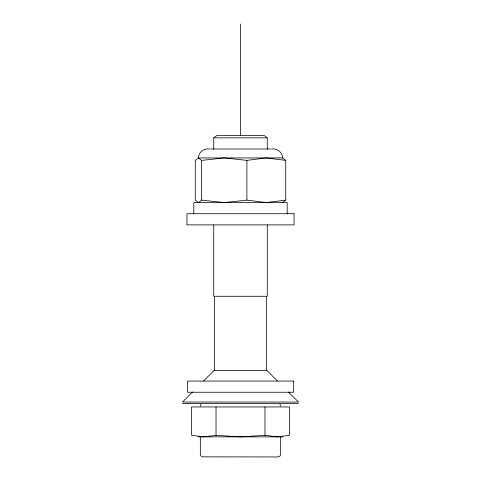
<?xml version="1.0" encoding="UTF-8"?>
<svg xmlns="http://www.w3.org/2000/svg" width="481" height="481" viewBox="0 0 481 481"><rect width="100%" height="100%" fill="white"/><g stroke="black" fill="none" stroke-linecap="round" stroke-linejoin="round"><path stroke-width="0.72" d="M200.336 406.072L201.07 404.178M192.514 392.021L182.485 402.056L298.515 402.056L288.486 392.021M203.607 380.934L214.171 370.37L266.829 370.37L277.393 380.934M213.949 137.855L216.606 135.624L264.394 135.624L267.051 137.855M285.732 200.126L266.312 202.567L246.891 200.126L224.272 202.567L201.659 200.126L198.467 202.567L195.268 200.126L195.268 160.377L198.467 157.936L282.533 157.936L285.732 160.377L285.732 200.126L282.533 202.567M216.023 435.317L203.782 436.868L191.546 435.317L191.546 406.944L289.454 406.944L289.454 435.317L277.218 436.868L264.977 435.317L240.5 436.868L216.023 435.317L216.023 406.944M209.578 149.014C204.124 148.106 198.364 152.188 198.467 157.936L201.659 160.377L224.272 157.936L246.891 160.377L266.312 157.936L285.732 160.377M210.636 149.014L270.364 149.014M271.422 149.014C276.876 148.106 282.636 152.188 282.533 157.936M182.485 403.397L298.515 403.397M198.1 436.868L282.9 436.868M279.93 404.178L280.663 406.072M287.181 213.72L287.181 202.567L193.819 202.567L193.819 213.72M280.663 436.477L280.663 454.274L279.93 456.168L278.156 456.95L202.194 456.86L200.673 455.609L200.336 454.274L200.336 436.477M267.28 149.116L267.28 137.855L213.72 137.855L213.72 149.116M267.28 224.952L267.28 296.284L213.72 296.284L213.72 224.952M266.606 296.284L266.606 370.436M264.977 406.944L264.977 435.317M246.891 160.377L246.891 200.126M240.5 24.05L240.5 135.624M214.394 296.284L214.394 370.436M201.659 160.377L201.659 200.126M294.053 213.72L186.947 213.72L186.947 224.88L294.053 224.88L294.053 213.72M293.669 381.078L187.476 381.078L187.476 392.237L293.669 392.237L293.669 381.078"/></g></svg>
